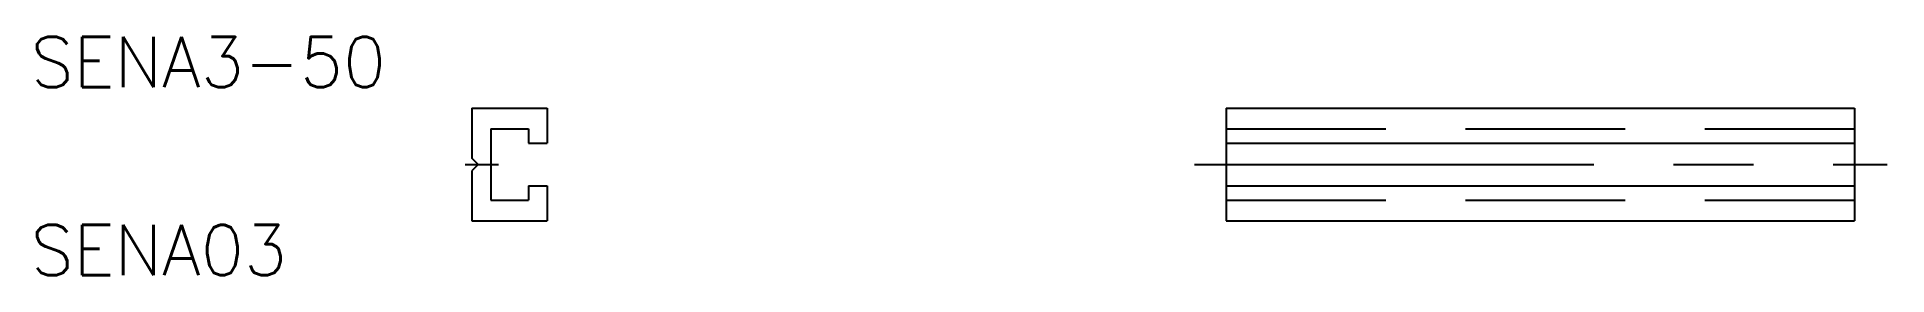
# Model space of a CAD drawing. Extents: x 8 to 155, y 98 to 117.
import ezdxf

# ---------------------------------------------------------------- set-up
doc = ezdxf.new("R2010")
doc.units = 0
doc.linetypes.add('CENTER', pattern=[50.8, 31.75, -6.35, 6.35, -6.35])
doc.linetypes.add('DASHED', pattern=[19.05, 12.7, -6.35])
doc.layers.get('0').update_dxf_attribs({"linetype": 'CONTINUOUS'})
doc.layers.add('CENTER', color=1, linetype='CENTER')
doc.styles.get("Standard").update_dxf_attribs({"font": 'txt.shx'})

msp = doc.modelspace()

# ---------------------------------------------------------------- linework, layer by layer
for p, q in [((42.88, 110.91), (48.88, 110.91)), ((42.88, 110.91), (42.88, 106.91)), ((48.88, 110.91), (48.88, 108.11)), ((102.88, 110.91), (152.88, 110.91)), ((102.88, 110.91), (102.88, 101.91)), ((152.88, 110.91), (152.88, 101.91)), ((44.38, 109.26), (44.38, 103.56)), ((44.38, 109.26), (47.38, 109.26)), ((47.38, 109.26), (47.38, 108.11)), ((47.38, 108.11), (48.88, 108.11)), ((102.88, 108.66), (102.88, 108.66)), ((102.88, 108.11), (152.88, 108.11)), ((43.38, 106.41), (42.88, 106.91)), ((43.38, 106.41), (42.88, 105.91)), ((102.88, 106.41), (102.88, 106.41)), ((42.88, 105.91), (42.88, 101.91)), ((47.38, 104.71), (47.38, 103.56)), ((47.38, 104.71), (48.88, 104.71)), ((48.88, 104.71), (48.88, 101.91)), ((102.88, 104.71), (152.88, 104.71)), ((44.38, 103.56), (47.38, 103.56)), ((42.88, 101.91), (48.88, 101.91)), ((102.88, 101.91), (152.88, 101.91))]:
    msp.add_line(p, q)
at = {"color": 3, "linetype": 'DASHED'}
for p, q in [((102.88, 109.26), (152.88, 109.26)), ((102.88, 103.56), (152.88, 103.56))]:
    msp.add_line(p, q, dxfattribs=at)
at = {"layer": 'CENTER', "color": 1, "linetype": 'CENTER'}
for p, q in [((42.34, 106.41), (44.99, 106.41)), ((100.38, 106.41), (155.46, 106.41))]:
    msp.add_line(p, q, dxfattribs=at)

# ---------------------------------------------------------------- texts
for s, p in [('SENA3-50', (7.77, 112.59)), ('SENA03', (7.77, 97.59))]:
    msp.add_text(s, height=4).set_placement(p)

doc.saveas('drawing.dxf')
